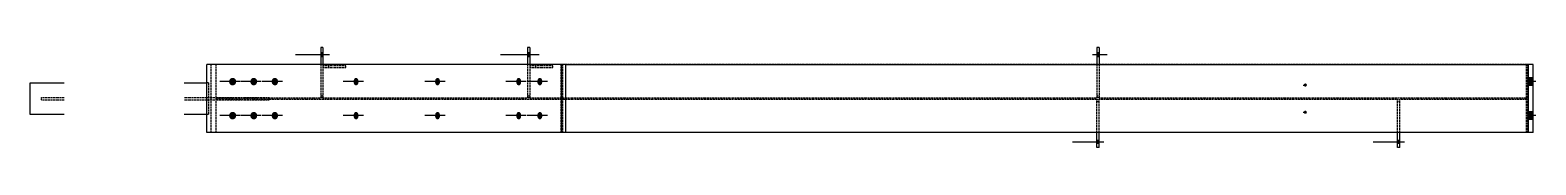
# Model space of a CAD drawing. Header units: millimetres. Extents: x 38 to 49293, y 16 to 3079.
# Drawn here: x 18023 to 24635, y 48 to 488 of the extents above; entities that cross this region are included whole.
import ezdxf

# ---------------------------------------------------------------- set-up
doc = ezdxf.new("R2010")
doc.units = ezdxf.units.MM
doc.linetypes.add('DXK_LINE_DOT2', pattern=[3.9198, 1.9599, -1.9599])
doc.layers.add('STÅL', color=7, linetype='Continuous')

msp = doc.modelspace()

# ---------------------------------------------------------------- hatches: boundary and pattern name
at = {"layer": 'STÅL', "linetype": 'Continuous'}
for points in [[(19308.5, 449), (19308.5, 467), (19298.5, 467), (19298.5, 449)], [(19308.5, 449), (19308.5, 467), (19298.5, 467), (19298.5, 449)], [(20217.5, 449), (20217.5, 467), (20207.5, 467), (20207.5, 449)], [(20217.5, 449), (20217.5, 467), (20207.5, 467), (20207.5, 449)], [(22717.5, 449), (22717.5, 467), (22707.5, 467), (22707.5, 449)], [(22717.5, 449), (22717.5, 467), (22707.5, 467), (22707.5, 449)], [(18927.4, 338), (18927.1, 334.6), (18926.1, 331.3), (18924.4, 328.3), (18922.3, 325.7), (18919.6, 323.7), (18916.7, 322.3), (18913.5, 321.6), (18910.2, 321.6), (18907, 322.3), (18904.1, 323.7), (18901.4, 325.7), (18899.3, 328.3), (18897.6, 331.3), (18896.6, 334.6), (18896.3, 338), (18896.6, 341.4), (18897.6, 344.7), (18899.3, 347.7), (18901.4, 350.3), (18904.1, 352.3), (18907, 353.7), (18910.2, 354.4), (18913.5, 354.4), (18916.7, 353.7), (18919.6, 352.3), (18922.3, 350.3), (18924.4, 347.7), (18926.1, 344.7), (18927.1, 341.4)], [(19019.5, 338), (19019.2, 334.6), (19018.2, 331.3), (19016.7, 328.3), (19014.6, 325.7), (19012.1, 323.7), (19009.2, 322.3), (19006.2, 321.6), (19003.1, 321.6), (19000, 322.3), (18997.2, 323.7), (18994.6, 325.7), (18992.6, 328.3), (18991, 331.3), (18990, 334.6), (18989.7, 338), (18990, 341.4), (18991, 344.7), (18992.6, 347.7), (18994.6, 350.3), (18997.2, 352.3), (19000, 353.7), (19003.1, 354.4), (19006.2, 354.4), (19009.2, 353.7), (19012.1, 352.3), (19014.6, 350.3), (19016.7, 347.7), (19018.2, 344.7), (19019.2, 341.4)], [(19111.4, 338), (19111.1, 334.6), (19110.2, 331.3), (19108.8, 328.3), (19106.8, 325.7), (19104.4, 323.7), (19101.7, 322.3), (19098.8, 321.6), (19095.9, 321.6), (19093, 322.3), (19090.3, 323.7), (19088, 325.7), (19086, 328.3), (19084.5, 331.3), (19083.6, 334.6), (19083.3, 338), (19083.6, 341.4), (19084.5, 344.7), (19086, 347.7), (19088, 350.3), (19090.3, 352.3), (19093, 353.7), (19095.9, 354.4), (19098.8, 354.4), (19101.7, 353.7), (19104.4, 352.3), (19106.8, 350.3), (19108.8, 347.7), (19110.2, 344.7), (19111.1, 341.4)], [(19464.8, 338), (19464.6, 334.6), (19463.9, 331.3), (19462.7, 328.3), (19461.2, 325.7), (19459.3, 323.7), (19457.2, 322.3), (19455, 321.6), (19452.7, 321.6), (19450.5, 322.3), (19448.4, 323.7), (19446.6, 325.7), (19445, 328.3), (19443.9, 331.3), (19443.2, 334.6), (19442.9, 338), (19443.2, 341.4), (19443.9, 344.7), (19445, 347.7), (19446.6, 350.3), (19448.4, 352.3), (19450.5, 353.7), (19452.7, 354.4), (19455, 354.4), (19457.2, 353.7), (19459.3, 352.3), (19461.2, 350.3), (19462.7, 347.7), (19463.9, 344.7), (19464.6, 341.4)], [(19822.6, 338), (19822.4, 334.6), (19821.7, 331.3), (19820.5, 328.3), (19819, 325.7), (19817.2, 323.7), (19815.1, 322.3), (19812.8, 321.6), (19810.5, 321.6), (19808.3, 322.3), (19806.2, 323.7), (19804.4, 325.7), (19802.8, 328.3), (19801.7, 331.3), (19801, 334.6), (19800.8, 338), (19801, 341.4), (19801.7, 344.7), (19802.8, 347.7), (19804.4, 350.3), (19806.2, 352.3), (19808.3, 353.7), (19810.5, 354.4), (19812.8, 354.4), (19815.1, 353.7), (19817.2, 352.3), (19819, 350.3), (19820.5, 347.7), (19821.7, 344.7), (19822.4, 341.4)], [(20179.1, 338), (20178.9, 334.6), (20178.2, 331.3), (20177, 328.3), (20175.5, 325.7), (20173.6, 323.7), (20171.6, 322.3), (20169.3, 321.6), (20167, 321.6), (20164.8, 322.3), (20162.7, 323.7), (20160.9, 325.7), (20159.3, 328.3), (20158.2, 331.3), (20157.5, 334.6), (20157.2, 338), (20157.5, 341.4), (20158.2, 344.7), (20159.3, 347.7), (20160.9, 350.3), (20162.7, 352.3), (20164.8, 353.7), (20167, 354.4), (20169.3, 354.4), (20171.6, 353.7), (20173.6, 352.3), (20175.5, 350.3), (20177, 347.7), (20178.2, 344.7), (20178.9, 341.4)], [(20271.9, 338), (20271.6, 334.6), (20270.9, 331.3), (20269.8, 328.3), (20268.3, 325.7), (20266.4, 323.7), (20264.3, 322.3), (20262.1, 321.6), (20259.8, 321.6), (20257.6, 322.3), (20255.5, 323.7), (20253.6, 325.7), (20252.1, 328.3), (20251, 331.3), (20250.2, 334.6), (20250, 338), (20250.2, 341.4), (20251, 344.7), (20252.1, 347.7), (20253.6, 350.3), (20255.5, 352.3), (20257.6, 353.7), (20259.8, 354.4), (20262.1, 354.4), (20264.3, 353.7), (20266.4, 352.3), (20268.3, 350.3), (20269.8, 347.7), (20270.9, 344.7), (20271.6, 341.4)], [(24622.5, 321.5), (24622.5, 354.5), (24597.5, 354.5), (24597.5, 321.5)], [(24622.5, 321.5), (24622.5, 354.5), (24597.5, 354.5), (24597.5, 321.5)], [(23615.8, 323), (23616, 324.5), (23616.4, 325.8), (23617.1, 327.1), (23618, 328.2), (23619.2, 329.1), (23620.5, 329.7), (23621.8, 330), (23623.2, 330), (23624.6, 329.7), (23625.9, 329.1), (23627, 328.2), (23628, 327.1), (23628.7, 325.8), (23629.1, 324.5), (23629.3, 323), (23629.1, 321.5), (23628.7, 320.2), (23628, 318.9), (23627, 317.8), (23625.9, 316.9), (23624.6, 316.3), (23623.2, 316), (23621.8, 316), (23620.5, 316.3), (23619.2, 316.9), (23618, 317.8), (23617.1, 318.9), (23616.4, 320.2), (23616, 321.5)], [(18927.4, 188), (18927.1, 184.6), (18926.1, 181.3), (18924.4, 178.3), (18922.3, 175.7), (18919.6, 173.7), (18916.7, 172.3), (18913.5, 171.6), (18910.2, 171.6), (18907, 172.3), (18904.1, 173.7), (18901.4, 175.7), (18899.3, 178.3), (18897.6, 181.3), (18896.6, 184.6), (18896.3, 188), (18896.6, 191.4), (18897.6, 194.7), (18899.3, 197.7), (18901.4, 200.3), (18904.1, 202.3), (18907, 203.7), (18910.2, 204.4), (18913.5, 204.4), (18916.7, 203.7), (18919.6, 202.3), (18922.3, 200.3), (18924.4, 197.7), (18926.1, 194.7), (18927.1, 191.4)], [(19019.5, 188), (19019.2, 184.6), (19018.2, 181.3), (19016.7, 178.3), (19014.6, 175.7), (19012.1, 173.7), (19009.2, 172.3), (19006.2, 171.6), (19003.1, 171.6), (19000, 172.3), (18997.2, 173.7), (18994.6, 175.7), (18992.6, 178.3), (18991, 181.3), (18990, 184.6), (18989.7, 188), (18990, 191.4), (18991, 194.7), (18992.6, 197.7), (18994.6, 200.3), (18997.2, 202.3), (19000, 203.7), (19003.1, 204.4), (19006.2, 204.4), (19009.2, 203.7), (19012.1, 202.3), (19014.6, 200.3), (19016.7, 197.7), (19018.2, 194.7), (19019.2, 191.4)], [(19111.4, 188), (19111.1, 184.6), (19110.2, 181.3), (19108.8, 178.3), (19106.8, 175.7), (19104.4, 173.7), (19101.7, 172.3), (19098.8, 171.6), (19095.9, 171.6), (19093, 172.3), (19090.3, 173.7), (19088, 175.7), (19086, 178.3), (19084.5, 181.3), (19083.6, 184.6), (19083.3, 188), (19083.6, 191.4), (19084.5, 194.7), (19086, 197.7), (19088, 200.3), (19090.3, 202.3), (19093, 203.7), (19095.9, 204.4), (19098.8, 204.4), (19101.7, 203.7), (19104.4, 202.3), (19106.8, 200.3), (19108.8, 197.7), (19110.2, 194.7), (19111.1, 191.4)], [(19464.8, 188), (19464.6, 184.6), (19463.9, 181.3), (19462.7, 178.3), (19461.2, 175.7), (19459.3, 173.7), (19457.2, 172.3), (19455, 171.6), (19452.7, 171.6), (19450.5, 172.3), (19448.4, 173.7), (19446.6, 175.7), (19445, 178.3), (19443.9, 181.3), (19443.2, 184.6), (19442.9, 188), (19443.2, 191.4), (19443.9, 194.7), (19445, 197.7), (19446.6, 200.3), (19448.4, 202.3), (19450.5, 203.7), (19452.7, 204.4), (19455, 204.4), (19457.2, 203.7), (19459.3, 202.3), (19461.2, 200.3), (19462.7, 197.7), (19463.9, 194.7), (19464.6, 191.4)], [(19822.6, 188), (19822.4, 184.6), (19821.7, 181.3), (19820.5, 178.3), (19819, 175.7), (19817.2, 173.7), (19815.1, 172.3), (19812.8, 171.6), (19810.5, 171.6), (19808.3, 172.3), (19806.2, 173.7), (19804.4, 175.7), (19802.8, 178.3), (19801.7, 181.3), (19801, 184.6), (19800.8, 188), (19801, 191.4), (19801.7, 194.7), (19802.8, 197.7), (19804.4, 200.3), (19806.2, 202.3), (19808.3, 203.7), (19810.5, 204.4), (19812.8, 204.4), (19815.1, 203.7), (19817.2, 202.3), (19819, 200.3), (19820.5, 197.7), (19821.7, 194.7), (19822.4, 191.4)], [(20179.1, 188), (20178.9, 184.6), (20178.2, 181.3), (20177, 178.3), (20175.5, 175.7), (20173.6, 173.7), (20171.6, 172.3), (20169.3, 171.6), (20167, 171.6), (20164.8, 172.3), (20162.7, 173.7), (20160.9, 175.7), (20159.3, 178.3), (20158.2, 181.3), (20157.5, 184.6), (20157.2, 188), (20157.5, 191.4), (20158.2, 194.7), (20159.3, 197.7), (20160.9, 200.3), (20162.7, 202.3), (20164.8, 203.7), (20167, 204.4), (20169.3, 204.4), (20171.6, 203.7), (20173.6, 202.3), (20175.5, 200.3), (20177, 197.7), (20178.2, 194.7), (20178.9, 191.4)], [(20271.9, 188), (20271.6, 184.6), (20270.9, 181.3), (20269.8, 178.3), (20268.3, 175.7), (20266.4, 173.7), (20264.3, 172.3), (20262.1, 171.6), (20259.8, 171.6), (20257.6, 172.3), (20255.5, 173.7), (20253.6, 175.7), (20252.1, 178.3), (20251, 181.3), (20250.2, 184.6), (20250, 188), (20250.2, 191.4), (20251, 194.7), (20252.1, 197.7), (20253.6, 200.3), (20255.5, 202.3), (20257.6, 203.7), (20259.8, 204.4), (20262.1, 204.4), (20264.3, 203.7), (20266.4, 202.3), (20268.3, 200.3), (20269.8, 197.7), (20270.9, 194.7), (20271.6, 191.4)], [(23615.8, 203), (23616, 204.5), (23616.4, 205.8), (23617.1, 207.1), (23618, 208.2), (23619.2, 209.1), (23620.5, 209.7), (23621.8, 210), (23623.2, 210), (23624.6, 209.7), (23625.9, 209.1), (23627, 208.2), (23628, 207.1), (23628.7, 205.8), (23629.1, 204.5), (23629.3, 203), (23629.1, 201.5), (23628.7, 200.2), (23628, 198.9), (23627, 197.8), (23625.9, 196.9), (23624.6, 196.3), (23623.2, 196), (23621.8, 196), (23620.5, 196.3), (23619.2, 196.9), (23618, 197.8), (23617.1, 198.9), (23616.4, 200.2), (23616, 201.5)], [(24622.5, 171.5), (24622.5, 204.5), (24597.5, 204.5), (24597.5, 171.5)], [(24622.5, 171.5), (24622.5, 204.5), (24597.5, 204.5), (24597.5, 171.5)], [(22707.5, 80), (22707.5, 66), (22717.5, 66), (22717.5, 80)], [(22707.5, 80), (22707.5, 66), (22717.5, 66), (22717.5, 80)], [(24027.5, 80), (24027.5, 66), (24037.5, 66), (24037.5, 80)], [(24027.5, 80), (24027.5, 66), (24037.5, 66), (24037.5, 80)]]:
    msp.add_hatch(color=96, dxfattribs=at).paths.add_polyline_path(points)

# ---------------------------------------------------------------- linework, layer by layer
at = {"layer": 'STÅL', "color": 4, "linetype": 'Continuous'}
for p, q in [((19298.5, 488), (19298.5, 413)), ((19308.5, 488), (19298.5, 488)), ((19308.5, 488), (19308.5, 413)), ((20207.5, 488), (20207.5, 413)), ((20217.5, 488), (20207.5, 488)), ((20217.5, 488), (20217.5, 413)), ((22707.5, 488), (22707.5, 413)), ((22717.5, 488), (22707.5, 488)), ((22717.5, 488), (22717.5, 413)), ((22707.5, 48), (22707.5, 113)), ((22717.5, 48), (22717.5, 113)), ((24027.5, 48), (24027.5, 113)), ((24037.5, 48), (24037.5, 113)), ((22717.5, 48), (22707.5, 48)), ((24037.5, 48), (24027.5, 48))]:
    msp.add_line(p, q, dxfattribs=at)
at = {"layer": 'STÅL', "color": 96, "linetype": 'Continuous'}
for p, q in [((19298.5, 467), (19308.5, 467)), ((19298.5, 467), (19308.5, 467)), ((20207.5, 467), (20217.5, 467)), ((20207.5, 467), (20217.5, 467)), ((22707.5, 467), (22717.5, 467)), ((22707.5, 467), (22717.5, 467)), ((19187.5, 458), (19337.5, 458)), ((19187.5, 458), (19337.5, 458)), ((19298.5, 449), (19308.5, 449)), ((19298.5, 449), (19308.5, 449)), ((20087.5, 458), (20257.5, 458)), ((20087.5, 458), (20257.5, 458)), ((20207.5, 449), (20217.5, 449)), ((20207.5, 449), (20217.5, 449)), ((22687.5, 458), (22752.5, 458)), ((22687.5, 458), (22752.5, 458)), ((22707.5, 449), (22717.5, 449)), ((22707.5, 449), (22717.5, 449)), ((18944.8, 338), (18855.7, 338)), ((19037.6, 338), (18948.4, 338)), ((19130.3, 338), (19041.2, 338)), ((19486.8, 338), (19397.7, 338)), ((19844.6, 338), (19755.5, 338)), ((20201.1, 338), (20112, 338)), ((20293.9, 338), (20204.8, 338)), ((24622.5, 354.5), (24597.5, 354.5)), ((24622.5, 354.5), (24597.5, 354.5)), ((24635, 338), (24597.5, 338)), ((24635, 338), (24597.5, 338)), ((23613.3, 323), (23622.5, 323)), ((24622.5, 321.5), (24597.5, 321.5)), ((24622.5, 321.5), (24597.5, 321.5)), ((23613.3, 203), (23622.5, 203)), ((24622.5, 204.5), (24597.5, 204.5)), ((24622.5, 204.5), (24597.5, 204.5)), ((18944.8, 188), (18855.7, 188)), ((19037.6, 188), (18948.4, 188)), ((19130.3, 188), (19041.2, 188)), ((19486.8, 188), (19397.7, 188)), ((19844.6, 188), (19755.5, 188)), ((20201.1, 188), (20112, 188)), ((20293.9, 188), (20204.8, 188)), ((24635, 188), (24597.5, 188)), ((24635, 188), (24597.5, 188)), ((24622.5, 171.5), (24597.5, 171.5)), ((24622.5, 171.5), (24597.5, 171.5)), ((22600, 73), (22737.5, 73)), ((22600, 73), (22737.5, 73)), ((22707.5, 80), (22717.5, 80)), ((22707.5, 80), (22717.5, 80)), ((23920, 73), (24057.5, 73)), ((23920, 73), (24057.5, 73)), ((24027.5, 80), (24037.5, 80)), ((24027.5, 80), (24037.5, 80)), ((22707.5, 66), (22717.5, 66)), ((22707.5, 66), (22717.5, 66)), ((24027.5, 66), (24037.5, 66)), ((24027.5, 66), (24037.5, 66))]:
    msp.add_line(p, q, dxfattribs=at)
at = {"layer": 'STÅL', "color": 2, "linetype": 'Continuous'}
for p, q in [((18799.2, 113), (18799.2, 413)), ((20357, 413), (18799.2, 413)), ((20375.7, 413), (20357, 413)), ((20357, 113), (20357, 413)), ((20375.7, 113), (20375.7, 413)), ((20375.7, 413), (24601.1, 413)), ((24622.5, 413), (24601.1, 413)), ((24601.1, 413), (24601.1, 113)), ((24622.5, 113), (24622.5, 413)), ((18022.5, 193), (18022.5, 333)), ((18022.5, 333), (18172.5, 333)), ((18699.2, 333), (18799.2, 333)), ((18172.5, 193), (18022.5, 193)), ((18799.2, 193), (18699.2, 193)), ((20375.7, 113), (18799.2, 113)), ((24601.1, 113), (20375.7, 113)), ((24622.5, 113), (24601.1, 113))]:
    msp.add_line(p, q, dxfattribs=at)
at = {"layer": 'STÅL', "color": 7, "linetype": 'DXK_LINE_DOT2'}
for p, q in [((18817.9, 113), (18817.9, 413)), ((20354.5, 413), (18840, 413)), ((18840, 113), (18840, 413)), ((20375.7, 413), (20354.5, 413)), ((20354.5, 113), (20354.5, 413)), ((20361.5, 113), (20361.5, 413)), ((24597.5, 413), (20375.7, 413)), ((24594.1, 113), (24594.1, 413)), ((24601.1, 413), (24597.5, 413)), ((24597.5, 113), (24597.5, 413)), ((18806.6, 333), (18799.2, 333)), ((18806.6, 333), (18806.6, 193)), ((18072.5, 258), (18072.5, 268)), ((18072.5, 268), (18172.5, 268)), ((18699.2, 268), (19072.5, 268)), ((18840, 267), (19298.5, 267)), ((19072.5, 258), (19072.5, 268)), ((19308.5, 267), (20207.5, 267)), ((20217.5, 267), (22707.5, 267)), ((20341, 259), (20341, 267)), ((22717.5, 267), (24597.5, 267)), ((18072.5, 258), (18172.5, 258)), ((18699.2, 258), (19072.5, 258)), ((22707.5, 259), (18840, 259)), ((24027.5, 259), (22717.5, 259)), ((24597.5, 259), (24037.5, 259)), ((18806.6, 193), (18799.2, 193)), ((20354.5, 113), (18840, 113)), ((20375.7, 113), (20354.5, 113)), ((24597.5, 113), (20375.7, 113)), ((24601.1, 113), (24597.5, 113))]:
    msp.add_line(p, q, dxfattribs=at)
at = {"layer": 'STÅL', "color": 30, "linetype": 'DXK_LINE_DOT2'}
for p, q in [((19298.5, 413), (19298.5, 267)), ((19308.5, 413), (19308.5, 267)), ((19408.5, 407), (19308.5, 407)), ((19408.5, 399), (19308.5, 399)), ((19333.5, 407), (19333.5, 399)), ((19408.5, 399), (19408.5, 407)), ((20207.5, 413), (20207.5, 267)), ((20217.5, 413), (20217.5, 267)), ((20317.5, 407), (20217.5, 407)), ((20317.5, 399), (20217.5, 399)), ((20242.5, 407), (20242.5, 399)), ((20317.5, 399), (20317.5, 407)), ((22707.5, 413), (22707.5, 267)), ((22717.5, 413), (22717.5, 267)), ((19298.5, 275), (19308.5, 275)), ((19308.5, 267), (19298.5, 267)), ((20207.5, 275), (20217.5, 275)), ((20217.5, 267), (20207.5, 267)), ((22707.5, 275), (22717.5, 275)), ((22717.5, 267), (22707.5, 267)), ((22707.5, 113), (22707.5, 259)), ((22707.5, 259), (22717.5, 259)), ((22707.5, 251), (22717.5, 251)), ((22717.5, 113), (22717.5, 259)), ((24027.5, 113), (24027.5, 259)), ((24027.5, 259), (24037.5, 259)), ((24027.5, 251), (24037.5, 251)), ((24037.5, 113), (24037.5, 259))]:
    msp.add_line(p, q, dxfattribs=at)

doc.saveas('drawing.dxf')
